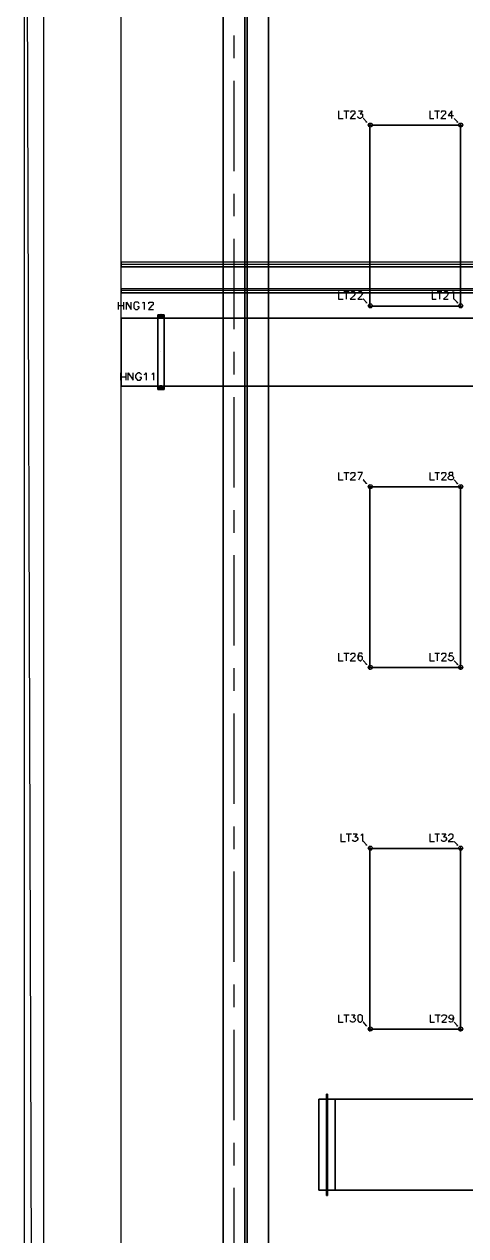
# Model space of a CAD drawing. Header units: metres. Extents: x 114 to 218, y 8 to 180.
# Drawn here: x 123.92 to 135.63, y 114.81 to 146.97 of the extents above; entities that cross this region are included whole.
import ezdxf

# ---------------------------------------------------------------- set-up
doc = ezdxf.new("R2010")
doc.units = ezdxf.units.M
doc.header["$MEASUREMENT"] = 0
for name, color, linetype in [('A_GRID', 7, 'Continuous'), ('E-Hanger', 7, 'Continuous'), ('E-LIGHT', 7, 'Continuous'), ('E-LIGHT-CLRANCE', 7, 'Continuous'), ('E-TFP-HANGER', 7, 'Continuous'), ('E-TFP-LIGHT', 7, 'Continuous'), ('E-TRAY-STD', 7, 'Continuous'), ('M-SA4S-Conn', 7, 'Continuous'), ('M-SA4S-Rect', 7, 'Continuous'), ('PI-HWR-Pipe', 7, 'Continuous'), ('PI-HWS-Pipe', 7, 'Continuous'), ('S-3D-BEAM', 7, 'Continuous'), ('S-3D-SLAB', 7, 'Continuous')]:
    doc.layers.add(name, color=color, linetype=linetype)

msp = doc.modelspace()

# ---------------------------------------------------------------- linework, layer by layer
for points in [[(123.92, 12.285), (124.428, 12.792), (123.92, 176.085), (123.92, 12.285), (123.92, 12.285)], [(124.428, 12.792), (123.92, 176.085), (124.428, 175.593), (124.428, 12.792), (124.428, 12.792)]]:
    msp.add_lwpolyline(points)
at = {"layer": 'A_GRID', "color": 1, "true_color": 0xff0000}
for points in [[(129.488, 146.075), (129.488, 146.675)], [(129.488, 143.076), (129.488, 145.475)], [(129.488, 141.876), (129.488, 142.476)], [(129.488, 138.876), (129.488, 141.276)], [(129.488, 137.677), (129.488, 138.277)], [(129.488, 134.677), (129.488, 137.077)], [(129.488, 133.477), (129.488, 134.077)], [(129.488, 130.478), (129.488, 132.878)], [(129.488, 129.278), (129.488, 129.878)], [(129.488, 126.279), (129.488, 128.678)], [(129.488, 125.079), (129.488, 125.679)], [(129.488, 122.08), (129.488, 124.479)], [(129.488, 120.88), (129.488, 121.48)], [(129.488, 117.88), (129.488, 120.28)], [(129.488, 116.681), (129.488, 117.281)], [(129.488, 113.681), (129.488, 116.081)]]:
    msp.add_lwpolyline(points, dxfattribs=at)
at = {"layer": 'E-Hanger', "color": 3, "true_color": 0x00ff00}
for points in [[(127.458, 139.261), (127.458, 137.277), (127.627, 137.277), (127.627, 139.261), (127.458, 139.261)], [(127.627, 137.277), (127.458, 137.277), (127.458, 139.261), (127.627, 139.261), (127.627, 137.277)], [(127.458, 139.261), (127.458, 139.261)], [(127.458, 139.261), (127.458, 139.261)], [(127.52, 139.215), (127.52, 139.215)], [(127.535, 139.246), (127.535, 139.246)], [(127.535, 139.184), (127.535, 139.184)], [(127.566, 139.215), (127.566, 139.215)], [(127.627, 139.261), (127.627, 139.261)], [(127.627, 139.261), (127.627, 139.261)], [(127.535, 138.277), (127.535, 138.277)], [(127.535, 137.354), (127.535, 137.354)], [(127.458, 137.277), (127.458, 137.277)], [(127.458, 137.277), (127.458, 137.277)], [(127.52, 137.323), (127.52, 137.323)], [(127.535, 137.307), (127.535, 137.307)], [(127.566, 137.323), (127.566, 137.323)], [(127.627, 137.277), (127.627, 137.277)]]:
    msp.add_lwpolyline(points, dxfattribs=at)
for centre in [(127.543, 139.223), (127.543, 139.223), (127.543, 139.223), (127.543, 139.223), (127.543, 137.331), (127.543, 137.331), (127.543, 137.331), (127.543, 137.331)]:
    msp.add_circle(centre, 0.0231, dxfattribs=at)
at = {"layer": 'E-LIGHT', "color": 5, "true_color": 0x0000ff}
for points in [[(135.487, 139.492), (133.088, 139.492), (133.088, 144.291), (135.487, 144.291), (133.088, 144.291), (133.088, 139.492), (135.487, 139.492)], [(133.088, 144.291), (133.088, 144.291)], [(133.088, 144.291), (133.088, 144.291)], [(135.487, 144.291), (135.487, 139.492), (135.487, 144.291)], [(135.487, 144.291), (135.487, 144.291)], [(135.487, 144.291), (135.487, 144.291)], [(133.088, 139.492), (133.088, 139.492)], [(133.088, 139.492), (133.088, 139.492)], [(135.487, 139.492), (135.487, 139.492)], [(135.487, 139.492), (135.487, 139.492)], [(135.487, 129.894), (133.088, 129.894), (133.088, 134.693), (135.487, 134.693), (133.088, 134.693), (133.088, 129.894), (135.487, 129.894)], [(133.088, 134.693), (133.088, 134.693)], [(133.088, 134.693), (133.088, 134.693)], [(135.487, 134.693), (135.487, 129.894), (135.487, 134.693)], [(135.487, 134.693), (135.487, 134.693)], [(135.487, 134.693), (135.487, 134.693)], [(133.088, 129.894), (133.088, 129.894)], [(133.088, 129.894), (133.088, 129.894)], [(135.487, 129.894), (135.487, 129.894)], [(135.487, 129.894), (135.487, 129.894)], [(135.487, 120.295), (133.088, 120.295), (133.088, 125.094), (135.487, 125.094), (133.088, 125.094), (133.088, 120.295), (135.487, 120.295)], [(133.088, 125.094), (133.088, 125.094)], [(133.088, 125.094), (133.088, 125.094)], [(135.487, 125.094), (135.487, 120.295), (135.487, 125.094)], [(135.487, 125.094), (135.487, 125.094)], [(135.487, 125.094), (135.487, 125.094)], [(133.088, 120.295), (133.088, 120.295)], [(133.088, 120.295), (133.088, 120.295)], [(135.487, 120.295), (135.487, 120.295)], [(135.487, 120.295), (135.487, 120.295)]]:
    msp.add_lwpolyline(points, dxfattribs=at)
at = {"layer": 'E-LIGHT-CLRANCE', "color": 150, "true_color": 0x007fff}
for points in [[(135.487, 139.492), (133.088, 139.492), (133.088, 144.291), (135.487, 144.291), (133.088, 144.291), (133.088, 139.492), (135.487, 139.492)], [(133.088, 144.291), (133.088, 144.291)], [(133.088, 144.291), (133.088, 144.291)], [(135.487, 144.291), (135.487, 139.492), (135.487, 144.291)], [(135.487, 144.291), (135.487, 144.291)], [(135.487, 144.291), (135.487, 144.291)], [(133.088, 139.492), (133.088, 139.492)], [(133.088, 139.492), (133.088, 139.492)], [(135.487, 139.492), (135.487, 139.492)], [(135.487, 139.492), (135.487, 139.492)], [(135.487, 129.894), (133.088, 129.894), (133.088, 134.693), (135.487, 134.693), (133.088, 134.693), (133.088, 129.894), (135.487, 129.894)], [(133.088, 134.693), (133.088, 134.693)], [(133.088, 134.693), (133.088, 134.693)], [(135.487, 134.693), (135.487, 129.894), (135.487, 134.693)], [(135.487, 134.693), (135.487, 134.693)], [(135.487, 134.693), (135.487, 134.693)], [(133.088, 129.894), (133.088, 129.894)], [(133.088, 129.894), (133.088, 129.894)], [(135.487, 129.894), (135.487, 129.894)], [(135.487, 129.894), (135.487, 129.894)], [(135.487, 120.295), (133.088, 120.295), (133.088, 125.094), (135.487, 125.094), (133.088, 125.094), (133.088, 120.295), (135.487, 120.295)], [(133.088, 125.094), (133.088, 125.094)], [(133.088, 125.094), (133.088, 125.094)], [(135.487, 125.094), (135.487, 120.295), (135.487, 125.094)], [(135.487, 125.094), (135.487, 125.094)], [(135.487, 125.094), (135.487, 125.094)], [(133.088, 120.295), (133.088, 120.295)], [(133.088, 120.295), (133.088, 120.295)], [(135.487, 120.295), (135.487, 120.295)], [(135.487, 120.295), (135.487, 120.295)]]:
    msp.add_lwpolyline(points, dxfattribs=at)
at = {"layer": 'E-TFP-HANGER', "color": 3, "true_color": 0x00ff00}
for points in [[(126.412, 139.599), (126.412, 139.399)], [(126.551, 139.599), (126.551, 139.399)], [(126.627, 139.399), (126.627, 139.599), (126.751, 139.399), (126.751, 139.599)], [(126.966, 139.553), (126.95, 139.584), (126.935, 139.599), (126.92, 139.599), (126.874, 139.599), (126.858, 139.599), (126.843, 139.584), (126.827, 139.553), (126.827, 139.522), (126.827, 139.476), (126.827, 139.446), (126.843, 139.43), (126.858, 139.415), (126.874, 139.399), (126.92, 139.399), (126.935, 139.415), (126.95, 139.43), (126.966, 139.446), (126.966, 139.476), (126.92, 139.476)], [(127.058, 139.569), (127.074, 139.584), (127.104, 139.599), (127.104, 139.399)], [(127.227, 139.553), (127.227, 139.569), (127.227, 139.584), (127.243, 139.599), (127.258, 139.599), (127.304, 139.599), (127.32, 139.599), (127.335, 139.584), (127.335, 139.569), (127.335, 139.553), (127.335, 139.522), (127.304, 139.507), (127.212, 139.399), (127.35, 139.399)], [(126.412, 139.507), (126.551, 139.507)], [(127.535, 139.169), (127.535, 139.215), (127.489, 139.215)], [(127.535, 139.261), (127.535, 139.215), (127.597, 139.215)], [(127.535, 139.215), (127.535, 139.215)], [(127.535, 139.215), (127.535, 139.215)], [(127.597, 139.215), (127.597, 139.215)], [(126.474, 137.723), (126.474, 137.523)], [(126.612, 137.723), (126.612, 137.523)], [(126.674, 137.523), (126.674, 137.723), (126.812, 137.523), (126.812, 137.723)], [(127.027, 137.677), (127.012, 137.692), (126.997, 137.707), (126.981, 137.723), (126.935, 137.723), (126.92, 137.707), (126.904, 137.692), (126.889, 137.677), (126.874, 137.646), (126.874, 137.6), (126.889, 137.569), (126.904, 137.554), (126.92, 137.523), (126.935, 137.523), (126.981, 137.523), (126.997, 137.523), (127.012, 137.554), (127.027, 137.569), (127.027, 137.6), (126.981, 137.6)], [(127.104, 137.677), (127.135, 137.692), (127.15, 137.723), (127.15, 137.523)], [(127.304, 137.677), (127.32, 137.692), (127.35, 137.723), (127.35, 137.523)], [(126.474, 137.615), (126.612, 137.615)], [(127.535, 137.369), (127.535, 137.323), (127.597, 137.323)], [(127.535, 137.277), (127.535, 137.323), (127.489, 137.323)], [(127.535, 137.323), (127.535, 137.323)], [(127.535, 137.323), (127.535, 137.323)], [(127.597, 137.323), (127.597, 137.323)]]:
    msp.add_lwpolyline(points, dxfattribs=at)
for centre in [(127.543, 139.223), (127.543, 137.331)]:
    msp.add_circle(centre, 0.0538, dxfattribs=at)
at = {"layer": 'E-TFP-LIGHT', "color": 5, "true_color": 0x0000ff}
for points in [[(132.257, 144.675), (132.257, 144.475), (132.38, 144.475)], [(132.396, 144.675), (132.534, 144.675)], [(132.457, 144.675), (132.457, 144.475)], [(132.58, 144.629), (132.58, 144.645), (132.596, 144.66), (132.596, 144.675), (132.611, 144.675), (132.657, 144.675), (132.672, 144.675), (132.688, 144.66), (132.688, 144.645), (132.688, 144.629), (132.688, 144.598), (132.657, 144.583), (132.565, 144.475), (132.703, 144.475)], [(132.78, 144.675), (132.888, 144.675), (132.826, 144.598), (132.857, 144.598), (132.872, 144.598), (132.888, 144.583), (132.888, 144.552), (132.888, 144.537), (132.888, 144.506), (132.857, 144.491), (132.842, 144.475), (132.811, 144.475), (132.78, 144.491), (132.765, 144.506), (132.765, 144.522)], [(132.995, 144.383), (132.919, 144.475), (132.903, 144.475)], [(134.672, 144.675), (134.672, 144.475), (134.78, 144.475)], [(134.795, 144.675), (134.934, 144.675)], [(134.872, 144.675), (134.872, 144.475)], [(134.98, 144.629), (134.98, 144.645), (134.995, 144.66), (134.995, 144.675), (135.01, 144.675), (135.057, 144.675), (135.072, 144.675), (135.087, 144.66), (135.087, 144.645), (135.087, 144.629), (135.087, 144.598), (135.072, 144.583), (134.964, 144.475), (135.103, 144.475)], [(135.257, 144.475), (135.257, 144.675), (135.164, 144.552), (135.303, 144.552)], [(135.41, 144.383), (135.318, 144.475)], [(132.995, 144.383), (132.995, 144.368), (132.995, 144.368), (132.995, 144.383), (132.995, 144.383)], [(133.088, 144.245), (133.088, 144.291), (133.042, 144.291)], [(133.088, 144.337), (133.088, 144.291), (133.134, 144.291)], [(133.088, 144.291), (133.088, 144.291)], [(133.088, 144.291), (133.088, 144.291)], [(133.134, 144.291), (133.134, 144.291)], [(135.41, 144.383), (135.41, 144.368), (135.395, 144.383), (135.41, 144.383), (135.41, 144.383)], [(135.487, 144.245), (135.487, 144.291), (135.441, 144.291)], [(135.487, 144.337), (135.487, 144.291), (135.549, 144.291)], [(135.487, 144.291), (135.487, 144.291)], [(135.487, 144.291), (135.487, 144.291)], [(135.549, 144.291), (135.549, 144.291)], [(132.257, 139.876), (132.257, 139.676), (132.38, 139.676)], [(132.396, 139.876), (132.534, 139.876)], [(132.457, 139.876), (132.457, 139.676)], [(132.58, 139.83), (132.58, 139.845), (132.596, 139.861), (132.596, 139.876), (132.611, 139.876), (132.657, 139.876), (132.672, 139.876), (132.688, 139.861), (132.688, 139.845), (132.688, 139.83), (132.688, 139.799), (132.657, 139.769), (132.565, 139.676), (132.703, 139.676)], [(132.765, 139.83), (132.765, 139.845), (132.78, 139.861), (132.796, 139.876), (132.811, 139.876), (132.842, 139.876), (132.857, 139.876), (132.872, 139.861), (132.888, 139.845), (132.888, 139.83), (132.872, 139.799), (132.857, 139.769), (132.765, 139.676), (132.888, 139.676)], [(132.995, 139.584), (132.919, 139.676), (132.903, 139.676)], [(134.734, 139.876), (134.734, 139.676), (134.841, 139.676)], [(134.872, 139.876), (134.995, 139.876)], [(134.934, 139.876), (134.934, 139.676)], [(135.041, 139.83), (135.041, 139.845), (135.057, 139.861), (135.072, 139.876), (135.087, 139.876), (135.118, 139.876), (135.134, 139.876), (135.149, 139.861), (135.164, 139.845), (135.164, 139.83), (135.149, 139.799), (135.134, 139.769), (135.041, 139.676), (135.164, 139.676)], [(135.257, 139.845), (135.272, 139.845), (135.303, 139.876), (135.303, 139.676)], [(135.41, 139.584), (135.318, 139.676)], [(132.995, 139.584), (132.995, 139.569), (132.995, 139.569), (132.995, 139.584), (132.995, 139.584)], [(133.088, 139.446), (133.088, 139.492), (133.042, 139.492)], [(133.088, 139.538), (133.088, 139.492), (133.134, 139.492)], [(133.088, 139.492), (133.088, 139.492)], [(133.088, 139.492), (133.088, 139.492)], [(133.134, 139.492), (133.134, 139.492)], [(135.41, 139.584), (135.41, 139.569), (135.395, 139.584), (135.41, 139.584), (135.41, 139.584)], [(135.487, 139.446), (135.487, 139.492), (135.441, 139.492)], [(135.487, 139.538), (135.487, 139.492), (135.549, 139.492)], [(135.487, 139.492), (135.487, 139.492)], [(135.487, 139.492), (135.487, 139.492)], [(135.549, 139.492), (135.549, 139.492)], [(132.257, 135.077), (132.257, 134.877), (132.38, 134.877)], [(132.396, 135.077), (132.534, 135.077)], [(132.457, 135.077), (132.457, 134.877)], [(132.58, 135.031), (132.58, 135.046), (132.596, 135.062), (132.596, 135.077), (132.611, 135.077), (132.657, 135.077), (132.672, 135.077), (132.688, 135.062), (132.688, 135.046), (132.688, 135.016), (132.688, 135), (132.657, 134.969), (132.565, 134.877), (132.703, 134.877)], [(132.796, 134.877), (132.888, 135.077), (132.765, 135.077)], [(132.995, 134.785), (132.919, 134.877), (132.903, 134.877)], [(132.995, 134.785), (132.995, 134.77), (132.995, 134.77), (132.995, 134.785), (132.995, 134.785)], [(134.672, 135.077), (134.672, 134.877), (134.795, 134.877)], [(134.811, 135.077), (134.934, 135.077)], [(134.872, 135.077), (134.872, 134.877)], [(134.995, 135.031), (134.995, 135.046), (134.995, 135.062), (135.01, 135.077), (135.026, 135.077), (135.072, 135.077), (135.087, 135.077), (135.087, 135.062), (135.103, 135.046), (135.103, 135.016), (135.087, 135), (135.072, 134.969), (134.98, 134.877), (135.118, 134.877)], [(135.21, 135.077), (135.195, 135.077), (135.18, 135.046), (135.18, 135.031), (135.195, 135.016), (135.21, 135), (135.241, 135), (135.272, 134.985), (135.287, 134.969), (135.303, 134.954), (135.303, 134.923), (135.287, 134.893), (135.257, 134.877), (135.21, 134.877), (135.195, 134.893), (135.18, 134.893), (135.164, 134.923), (135.164, 134.954), (135.18, 134.969), (135.195, 134.985), (135.226, 135), (135.272, 135), (135.287, 135.016), (135.287, 135.031), (135.287, 135.046), (135.287, 135.077), (135.257, 135.077), (135.21, 135.077)], [(135.41, 134.785), (135.318, 134.877)], [(135.41, 134.785), (135.41, 134.77), (135.395, 134.785), (135.41, 134.785), (135.41, 134.785)], [(133.088, 134.646), (133.088, 134.693), (133.042, 134.693)], [(133.088, 134.739), (133.088, 134.693), (133.134, 134.693)], [(133.088, 134.693), (133.088, 134.693)], [(133.088, 134.693), (133.088, 134.693)], [(133.134, 134.693), (133.134, 134.693)], [(135.487, 134.646), (135.487, 134.693), (135.441, 134.693)], [(135.487, 134.739), (135.487, 134.693), (135.549, 134.693)], [(135.487, 134.693), (135.487, 134.693)], [(135.487, 134.693), (135.487, 134.693)], [(135.549, 134.693), (135.549, 134.693)], [(132.257, 130.278), (132.257, 130.078), (132.38, 130.078)], [(132.396, 130.278), (132.534, 130.278)], [(132.457, 130.278), (132.457, 130.078)], [(132.58, 130.232), (132.58, 130.247), (132.596, 130.263), (132.596, 130.278), (132.611, 130.278), (132.657, 130.278), (132.672, 130.278), (132.688, 130.263), (132.688, 130.247), (132.688, 130.217), (132.688, 130.201), (132.657, 130.17), (132.565, 130.078), (132.703, 130.078)], [(132.888, 130.247), (132.872, 130.278), (132.842, 130.278), (132.826, 130.278), (132.796, 130.278), (132.78, 130.247), (132.765, 130.201), (132.765, 130.14), (132.78, 130.109), (132.796, 130.093), (132.826, 130.078), (132.842, 130.078), (132.857, 130.093), (132.888, 130.109), (132.888, 130.14), (132.888, 130.17), (132.857, 130.201), (132.842, 130.201), (132.826, 130.201), (132.796, 130.201), (132.78, 130.17), (132.765, 130.14)], [(134.672, 130.278), (134.672, 130.078), (134.795, 130.078)], [(134.811, 130.278), (134.934, 130.278)], [(134.872, 130.278), (134.872, 130.078)], [(134.995, 130.232), (134.995, 130.247), (134.995, 130.263), (135.01, 130.278), (135.026, 130.278), (135.072, 130.278), (135.087, 130.278), (135.087, 130.263), (135.103, 130.247), (135.103, 130.217), (135.087, 130.201), (135.072, 130.17), (134.98, 130.078), (135.118, 130.078)], [(135.287, 130.278), (135.195, 130.278), (135.18, 130.201), (135.195, 130.201), (135.21, 130.217), (135.241, 130.217), (135.272, 130.201), (135.287, 130.186), (135.303, 130.155), (135.303, 130.14), (135.287, 130.109), (135.272, 130.093), (135.241, 130.078), (135.21, 130.078), (135.195, 130.093), (135.18, 130.093), (135.164, 130.124)], [(132.995, 129.986), (132.919, 130.078), (132.903, 130.078)], [(132.995, 129.986), (132.995, 129.97), (132.995, 129.97), (132.995, 129.986), (132.995, 129.986)], [(133.088, 129.94), (133.088, 129.894), (133.134, 129.894)], [(135.41, 129.986), (135.318, 130.078)], [(135.41, 129.986), (135.41, 129.97), (135.395, 129.986), (135.41, 129.986), (135.41, 129.986)], [(135.487, 129.94), (135.487, 129.894), (135.549, 129.894)], [(133.088, 129.832), (133.088, 129.894), (133.042, 129.894)], [(133.088, 129.894), (133.088, 129.894)], [(133.088, 129.894), (133.088, 129.894)], [(133.134, 129.894), (133.134, 129.894)], [(135.487, 129.832), (135.487, 129.894), (135.441, 129.894)], [(135.487, 129.894), (135.487, 129.894)], [(135.487, 129.894), (135.487, 129.894)], [(135.549, 129.894), (135.549, 129.894)], [(132.319, 125.479), (132.319, 125.279), (132.442, 125.279)], [(132.457, 125.479), (132.596, 125.479)], [(132.519, 125.479), (132.519, 125.279)], [(132.642, 125.479), (132.749, 125.479), (132.688, 125.402), (132.719, 125.402), (132.734, 125.402), (132.749, 125.387), (132.765, 125.356), (132.765, 125.341), (132.749, 125.31), (132.734, 125.294), (132.703, 125.279), (132.672, 125.279), (132.642, 125.294), (132.626, 125.325)], [(132.842, 125.448), (132.857, 125.448), (132.888, 125.479), (132.888, 125.279)], [(134.672, 125.479), (134.672, 125.279), (134.795, 125.279)], [(134.811, 125.479), (134.934, 125.479)], [(134.872, 125.479), (134.872, 125.279)], [(134.995, 125.479), (135.103, 125.479), (135.041, 125.402), (135.072, 125.402), (135.087, 125.402), (135.103, 125.387), (135.118, 125.356), (135.118, 125.341), (135.103, 125.31), (135.087, 125.294), (135.057, 125.279), (135.026, 125.279), (134.995, 125.294), (134.98, 125.325)], [(135.18, 125.433), (135.18, 125.448), (135.195, 125.464), (135.21, 125.479), (135.257, 125.479), (135.272, 125.464), (135.287, 125.464), (135.287, 125.448), (135.287, 125.417), (135.287, 125.402), (135.272, 125.371), (135.164, 125.279), (135.303, 125.279)], [(132.995, 125.187), (132.919, 125.279), (132.903, 125.279)], [(132.995, 125.187), (132.995, 125.171), (132.995, 125.171), (132.995, 125.187), (132.995, 125.187)], [(133.088, 125.141), (133.088, 125.094), (133.134, 125.094)], [(135.41, 125.187), (135.318, 125.279)], [(135.41, 125.187), (135.41, 125.171), (135.395, 125.187), (135.41, 125.187), (135.41, 125.187)], [(135.487, 125.141), (135.487, 125.094), (135.549, 125.094)], [(133.088, 125.033), (133.088, 125.094), (133.042, 125.094)], [(133.088, 125.094), (133.088, 125.094)], [(133.088, 125.094), (133.088, 125.094)], [(133.134, 125.094), (133.134, 125.094)], [(135.487, 125.033), (135.487, 125.094), (135.441, 125.094)], [(135.487, 125.094), (135.487, 125.094)], [(135.487, 125.094), (135.487, 125.094)], [(135.549, 125.094), (135.549, 125.094)], [(132.257, 120.68), (132.257, 120.48), (132.38, 120.48)], [(132.396, 120.68), (132.534, 120.68)], [(132.457, 120.68), (132.457, 120.48)], [(132.596, 120.68), (132.688, 120.68), (132.642, 120.603), (132.657, 120.603), (132.688, 120.588), (132.703, 120.557), (132.703, 120.541), (132.688, 120.511), (132.672, 120.495), (132.642, 120.48), (132.611, 120.48), (132.596, 120.495), (132.58, 120.495), (132.565, 120.526)], [(132.811, 120.68), (132.796, 120.664), (132.765, 120.649), (132.765, 120.588), (132.765, 120.572), (132.765, 120.526), (132.796, 120.495), (132.811, 120.48), (132.842, 120.48), (132.857, 120.495), (132.888, 120.526), (132.888, 120.572), (132.888, 120.588), (132.888, 120.649), (132.857, 120.664), (132.842, 120.68), (132.811, 120.68)], [(134.687, 120.68), (134.687, 120.48), (134.795, 120.48)], [(134.811, 120.68), (134.949, 120.68)], [(134.887, 120.68), (134.887, 120.48)], [(134.995, 120.634), (134.995, 120.649), (135.01, 120.664), (135.041, 120.68), (135.072, 120.68), (135.087, 120.664), (135.103, 120.664), (135.118, 120.649), (135.118, 120.618), (135.103, 120.603), (135.087, 120.572), (134.995, 120.48), (135.118, 120.48)], [(135.303, 120.618), (135.287, 120.588), (135.272, 120.572), (135.241, 120.557), (135.21, 120.572), (135.195, 120.588), (135.18, 120.618), (135.195, 120.649), (135.21, 120.664), (135.241, 120.68), (135.272, 120.664), (135.287, 120.649), (135.303, 120.618), (135.303, 120.572), (135.287, 120.526), (135.272, 120.495), (135.241, 120.48), (135.226, 120.48), (135.195, 120.495), (135.195, 120.511)], [(132.995, 120.388), (132.919, 120.48), (132.903, 120.48)], [(132.995, 120.388), (132.995, 120.372), (132.995, 120.372), (132.995, 120.388), (132.995, 120.388)], [(133.088, 120.234), (133.088, 120.295), (133.042, 120.295)], [(133.088, 120.341), (133.088, 120.295), (133.134, 120.295)], [(133.088, 120.295), (133.088, 120.295)], [(133.088, 120.295), (133.088, 120.295)], [(133.134, 120.295), (133.134, 120.295)], [(135.41, 120.388), (135.318, 120.48)], [(135.41, 120.388), (135.41, 120.372), (135.395, 120.388), (135.41, 120.388), (135.41, 120.388)], [(135.487, 120.234), (135.487, 120.295), (135.441, 120.295)], [(135.487, 120.341), (135.487, 120.295), (135.549, 120.295)], [(135.487, 120.295), (135.487, 120.295)], [(135.487, 120.295), (135.487, 120.295)], [(135.549, 120.295), (135.549, 120.295)]]:
    msp.add_lwpolyline(points, dxfattribs=at)
for centre in [(133.095, 144.298), (135.495, 144.298), (133.095, 139.499), (135.495, 139.499), (133.095, 134.7), (135.495, 134.7), (133.095, 129.901), (135.495, 129.901), (133.095, 125.102), (135.495, 125.102), (133.095, 120.303), (135.495, 120.303)]:
    msp.add_circle(centre, 0.0538, dxfattribs=at)
at = {"layer": 'E-TRAY-STD', "color": 32, "true_color": 0xdd6e00}
for points in [[(126.489, 139.169), (185.478, 139.169), (185.478, 137.369), (126.489, 137.369), (126.489, 139.169)], [(185.478, 137.369), (185.478, 139.169), (126.489, 139.169), (126.489, 137.369), (185.478, 137.369)], [(126.489, 139.169), (126.489, 139.169)], [(126.489, 139.169), (126.489, 139.169)], [(126.489, 137.369), (126.489, 137.369)], [(126.489, 137.369), (126.489, 137.369)]]:
    msp.add_lwpolyline(points, dxfattribs=at)
at = {"layer": 'M-SA4S-Conn', "color": 140, "true_color": 0x00bfff}
for points in [[(131.934, 116.019), (131.734, 116.019), (131.734, 118.434), (131.734, 116.019), (131.934, 116.019)], [(131.734, 118.434), (131.934, 118.434), (131.734, 118.434)], [(131.734, 118.434), (131.734, 118.434)], [(131.734, 118.434), (131.734, 118.434)], [(131.965, 118.573), (131.934, 118.573), (131.965, 118.573)], [(131.934, 115.881), (131.934, 118.573), (131.934, 115.881)], [(131.934, 118.573), (131.934, 118.573)], [(131.934, 118.573), (131.934, 118.573)], [(131.934, 118.434), (131.934, 116.019), (131.934, 118.434)], [(131.934, 118.434), (131.934, 118.434)], [(131.934, 118.434), (131.934, 118.434)], [(131.965, 115.881), (131.965, 118.573), (131.965, 115.881)], [(131.965, 118.573), (131.965, 118.573)], [(131.965, 118.573), (131.965, 118.573)], [(131.965, 116.019), (132.165, 116.019), (132.165, 118.434), (132.165, 116.019), (131.965, 116.019)], [(132.165, 118.434), (131.965, 118.434), (132.165, 118.434)], [(131.965, 118.434), (131.965, 116.019), (131.965, 118.434)], [(131.965, 118.434), (131.965, 118.434)], [(131.965, 118.434), (131.965, 118.434)], [(132.165, 118.434), (132.165, 118.434)], [(132.165, 118.434), (132.165, 118.434)], [(131.734, 116.019), (131.734, 116.019)], [(131.934, 116.019), (131.934, 116.019)], [(131.965, 115.881), (131.934, 115.881), (131.965, 115.881)], [(131.934, 115.881), (131.934, 115.881)], [(131.934, 115.881), (131.934, 115.881)], [(131.965, 116.019), (131.965, 116.019)], [(131.965, 115.881), (131.965, 115.881)], [(131.965, 115.881), (131.965, 115.881)], [(132.165, 116.019), (132.165, 116.019)]]:
    msp.add_lwpolyline(points, dxfattribs=at)
at = {"layer": 'M-SA4S-Rect', "color": 140, "true_color": 0x00bfff}
for points in [[(131.965, 116.019), (131.965, 118.434)], [(137.564, 118.434), (131.965, 118.434), (137.564, 118.434)], [(131.965, 118.434), (131.965, 116.019), (137.564, 116.019)], [(131.965, 118.434), (131.965, 118.434)], [(137.564, 116.019), (131.965, 116.019)], [(131.965, 116.019), (131.965, 116.019)]]:
    msp.add_lwpolyline(points, dxfattribs=at)
at = {"layer": 'PI-HWR-Pipe', "color": 5, "true_color": 0x0000ff}
for points in [[(126.489, 140.661), (126.489, 140.645), (126.489, 140.599), (126.489, 140.568), (126.489, 140.538), (126.489, 140.568), (126.489, 140.599), (126.489, 140.645), (126.489, 140.661)], [(151.469, 140.538), (151.469, 140.568), (151.469, 140.599), (151.469, 140.645), (151.469, 140.661), (151.469, 140.645), (151.469, 140.599), (151.469, 140.568), (151.469, 140.538), (126.489, 140.538)], [(151.469, 140.661), (126.489, 140.661)], [(151.469, 140.661), (126.489, 140.661)], [(185.093, 106.359), (185.093, 108.621), (185.093, 140.599), (126.489, 140.599)], [(151.469, 140.599), (126.489, 140.599)], [(151.469, 140.599), (151.469, 140.599), (126.489, 140.599)], [(126.489, 140.538), (151.469, 140.538)]]:
    msp.add_lwpolyline(points, dxfattribs=at)
at = {"layer": 'PI-HWS-Pipe', "color": 1, "true_color": 0xff0000}
for points in [[(126.489, 139.953), (126.489, 139.938), (126.489, 139.907), (126.489, 139.861), (126.489, 139.845), (126.489, 139.861), (126.489, 139.907), (126.489, 139.938), (126.489, 139.953)], [(150.869, 139.845), (150.869, 139.861), (150.869, 139.907), (150.869, 139.938), (150.869, 139.953), (150.869, 139.938), (150.869, 139.907), (150.869, 139.861), (150.869, 139.845), (126.489, 139.845)], [(150.869, 139.953), (126.489, 139.953)], [(150.869, 139.953), (126.489, 139.953)], [(184.294, 106.359), (184.294, 108.621), (184.294, 139.907), (126.489, 139.907)], [(150.869, 139.907), (126.489, 139.907)], [(150.869, 139.907), (150.869, 139.907), (126.489, 139.907)], [(126.489, 139.845), (150.869, 139.845)]]:
    msp.add_lwpolyline(points, dxfattribs=at)
at = {"layer": 'S-3D-BEAM', "color": 4, "true_color": 0x00ffff}
for points in [[(129.196, 162.011), (130.396, 162.011), (130.396, 162.011), (130.396, 107.836), (129.196, 107.836), (129.196, 162.011)], [(129.196, 107.836), (129.196, 162.011), (129.196, 107.836)], [(129.765, 162.011), (129.196, 162.011), (129.196, 162.011), (129.196, 107.836), (129.765, 107.836), (129.765, 162.011)], [(129.196, 162.011), (129.765, 162.011), (129.765, 162.011), (129.765, 107.836), (129.196, 107.836), (129.196, 162.011)], [(129.196, 107.836), (129.196, 162.011), (129.196, 107.836)], [(130.396, 162.011), (129.196, 162.011), (129.196, 162.011), (129.196, 107.836), (130.396, 107.836), (130.396, 162.011)], [(129.827, 162.011), (130.396, 162.011), (129.827, 162.011), (129.827, 162.011), (129.827, 107.836), (130.396, 107.836), (130.396, 162.011), (130.396, 162.011), (129.196, 162.011), (129.765, 162.011)], [(129.765, 107.836), (129.765, 162.011), (129.765, 107.836)], [(129.827, 162.011), (130.396, 162.011), (130.396, 162.011), (130.396, 107.836), (129.827, 107.836), (129.827, 162.011)], [(129.827, 107.836), (129.827, 162.011), (129.827, 107.836)], [(130.396, 107.836), (130.396, 162.011), (130.396, 107.836)], [(130.396, 107.836), (130.396, 162.011), (130.396, 107.836)]]:
    msp.add_lwpolyline(points, dxfattribs=at)
at = {"layer": 'S-3D-SLAB', "color": 51, "true_color": 0xffff7f}
for points in [[(126.489, 23.467), (126.489, 163.072)], [(126.489, 23.467), (126.489, 163.072), (202.598, 163.072), (202.598, 106.867), (197.506, 106.867), (197.506, 104.498), (198.106, 104.498), (198.106, 100.484), (197.506, 100.484), (197.506, 79.672), (202.598, 79.672), (202.598, 23.467), (126.489, 23.467)]]:
    msp.add_lwpolyline(points, dxfattribs=at)

doc.saveas('drawing.dxf')
